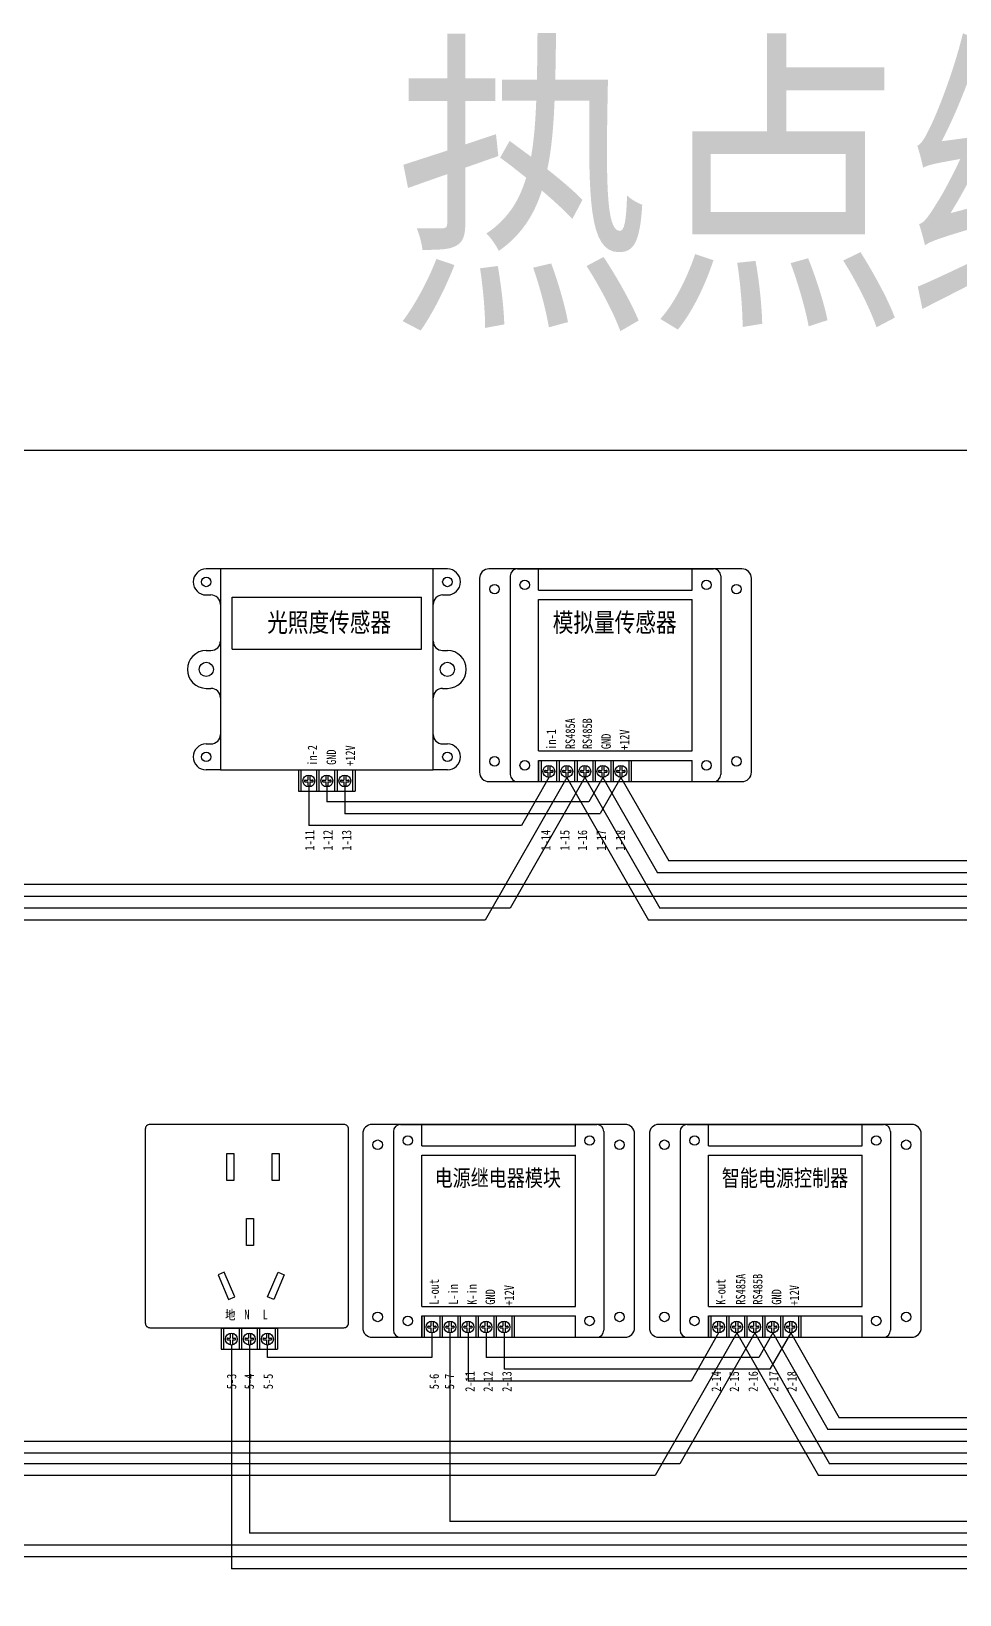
# Model space of a CAD drawing. Extents: x 1266371 to 2543862, y 307832 to 617203.
# Drawn here: x 1274370 to 1274763, y 308550 to 309211 of the extents above; entities that cross this region are included whole.
import ezdxf
from ezdxf.enums import TextEntityAlignment as Align

# ---------------------------------------------------------------- set-up
doc = ezdxf.new("R2010")
doc.units = 0
doc.header["$LTSCALE"] = 1000
doc.header["$MEASUREMENT"] = 0
doc.layers.get('0').update_dxf_attribs({"linetype": 'CONTINUOUS'})
doc.styles.add('-宋体', font='', dxfattribs={"width": 0.8})
doc.styles.get('-宋体').set_extended_font_data('SimSun')

msp = doc.modelspace()

# ---------------------------------------------------------------- linework, layer by layer
for p, q in [((1274450.12, 308984.06), (1274444.12, 308984.06)), ((1274546.12, 308984.06), (1274540.12, 308984.06)), ((1274572.72, 308981.09), (1274572.72, 308928.61)), ((1274575.72, 308984.09), (1274658.72, 308984.09)), ((1274584.72, 308975.09), (1274584.72, 308984.09)), ((1274649.72, 308975.09), (1274649.72, 308984.09)), ((1274661.72, 308981.09), (1274661.72, 308922.09)), ((1274444.12, 308973.06), (1274446.12, 308973.06)), ((1274455.12, 308972.06), (1274535.12, 308972.06)), ((1274455.12, 308950.06), (1274455.12, 308972.06)), ((1274535.12, 308950.06), (1274535.12, 308972.06)), ((1274544.12, 308973.06), (1274546.12, 308973.06)), ((1274584.72, 308975.09), (1274649.72, 308975.09)), ((1274584.72, 308907.1), (1274584.72, 308971.09)), ((1274584.72, 308971.09), (1274649.72, 308971.09)), ((1274649.72, 308907.1), (1274649.72, 308971.09)), ((1274572.72, 308956.12), (1274572.72, 308897.1)), ((1274661.72, 308955.7), (1274661.72, 308897.1)), ((1274444.12, 308949.56), (1274446.12, 308949.56)), ((1274455.12, 308950.06), (1274535.12, 308950.06)), ((1274544.12, 308949.56), (1274546.12, 308949.56)), ((1274444.12, 308933.56), (1274446.12, 308933.56)), ((1274544.12, 308933.56), (1274546.12, 308933.56)), ((1274444.12, 308910.06), (1274446.12, 308910.06)), ((1274544.12, 308910.06), (1274546.12, 308910.06)), ((1274584.72, 308907.1), (1274649.72, 308907.1)), ((1274450.12, 308899.06), (1274444.12, 308899.06)), ((1274483.19, 308899.06), (1274507.05, 308899.06)), ((1274483.19, 308899.06), (1274483.19, 308890.06)), ((1274484.19, 308899.06), (1274484.19, 308890.06)), ((1274490.81, 308899.06), (1274490.81, 308890.06)), ((1274491.81, 308899.06), (1274491.81, 308890.06)), ((1274498.43, 308899.06), (1274498.43, 308890.06)), ((1274499.43, 308899.06), (1274499.43, 308890.06)), ((1274506.05, 308899.06), (1274506.05, 308890.06)), ((1274507.05, 308899.06), (1274507.05, 308890.06)), ((1274546.12, 308899.06), (1274539.98, 308899.06)), ((1274584.72, 308894.09), (1274584.72, 308903.1)), ((1274584.72, 308903.1), (1274649.72, 308903.1)), ((1274584.72, 308903.1), (1274623.82, 308903.1)), ((1274584.72, 308903.1), (1274584.72, 308894.1)), ((1274585.72, 308903.1), (1274585.72, 308894.1)), ((1274587.56, 308898.81), (1274588.58, 308898.81)), ((1274588.58, 308900.89), (1274588.58, 308898.81)), ((1274589.48, 308900.89), (1274589.48, 308898.81)), ((1274589.48, 308898.81), (1274590.49, 308898.81)), ((1274592.34, 308903.1), (1274592.34, 308894.1)), ((1274593.34, 308903.1), (1274593.34, 308894.1)), ((1274595.18, 308898.81), (1274596.2, 308898.81)), ((1274596.2, 308900.89), (1274596.2, 308898.81)), ((1274597.1, 308900.89), (1274597.1, 308898.81)), ((1274597.1, 308898.81), (1274598.11, 308898.81)), ((1274599.96, 308903.1), (1274599.96, 308894.1)), ((1274600.96, 308903.1), (1274600.96, 308894.1)), ((1274602.8, 308898.81), (1274603.82, 308898.81)), ((1274603.82, 308900.89), (1274603.82, 308898.81)), ((1274604.72, 308900.89), (1274604.72, 308898.81)), ((1274604.72, 308898.81), (1274605.73, 308898.81)), ((1274607.58, 308903.1), (1274607.58, 308894.1)), ((1274608.58, 308903.1), (1274608.58, 308894.1)), ((1274610.42, 308898.81), (1274611.44, 308898.81)), ((1274611.44, 308900.89), (1274611.44, 308898.81)), ((1274612.34, 308900.89), (1274612.34, 308898.81)), ((1274612.34, 308898.81), (1274613.35, 308898.81)), ((1274615.2, 308903.1), (1274615.2, 308894.1)), ((1274616.2, 308903.1), (1274616.2, 308894.1)), ((1274618.04, 308898.81), (1274619.06, 308898.81)), ((1274619.06, 308900.89), (1274619.06, 308898.81)), ((1274619.96, 308900.89), (1274619.96, 308898.81)), ((1274619.96, 308898.81), (1274620.97, 308898.81)), ((1274622.82, 308903.1), (1274622.82, 308894.1)), ((1274623.82, 308903.1), (1274623.82, 308894.1)), ((1274649.72, 308894.09), (1274649.72, 308903.1)), ((1274486.03, 308894.77), (1274487.05, 308894.77)), ((1274486.03, 308894), (1274487.05, 308894)), ((1274487.05, 308896.85), (1274487.05, 308894.77)), ((1274487.05, 308894), (1274487.05, 308891.9)), ((1274487.94, 308896.85), (1274487.94, 308894.77)), ((1274487.94, 308894.77), (1274488.96, 308894.77)), ((1274487.94, 308894), (1274487.94, 308891.9)), ((1274487.94, 308894), (1274488.97, 308894)), ((1274493.65, 308894.77), (1274494.67, 308894.77)), ((1274493.65, 308894), (1274494.67, 308894)), ((1274494.67, 308896.85), (1274494.67, 308894.77)), ((1274494.67, 308894), (1274494.67, 308891.9)), ((1274495.56, 308896.85), (1274495.56, 308894.77)), ((1274495.56, 308894.77), (1274496.58, 308894.77)), ((1274495.56, 308894), (1274495.56, 308891.9)), ((1274495.56, 308894), (1274496.59, 308894)), ((1274501.27, 308894.77), (1274502.29, 308894.77)), ((1274501.27, 308894), (1274502.29, 308894)), ((1274502.29, 308896.85), (1274502.29, 308894.77)), ((1274502.29, 308894), (1274502.29, 308891.9)), ((1274503.18, 308896.85), (1274503.18, 308894.77)), ((1274503.18, 308894.77), (1274504.2, 308894.77)), ((1274503.18, 308894), (1274503.18, 308891.9)), ((1274503.18, 308894), (1274504.21, 308894)), ((1274575.72, 308894.1), (1274658.72, 308894.1)), ((1274584.72, 308894.1), (1274623.82, 308894.1)), ((1274587.56, 308898.04), (1274588.58, 308898.04)), ((1274588.58, 308898.04), (1274588.58, 308895.94)), ((1274589.48, 308898.04), (1274589.48, 308895.94)), ((1274589.48, 308898.04), (1274590.51, 308898.04)), ((1274595.18, 308898.04), (1274596.2, 308898.04)), ((1274596.2, 308898.04), (1274596.2, 308895.94)), ((1274597.1, 308898.04), (1274597.1, 308895.94)), ((1274597.1, 308898.04), (1274598.13, 308898.04)), ((1274602.8, 308898.04), (1274603.82, 308898.04)), ((1274603.82, 308898.04), (1274603.82, 308895.94)), ((1274604.72, 308898.04), (1274604.72, 308895.94)), ((1274604.72, 308898.04), (1274605.75, 308898.04)), ((1274610.42, 308898.04), (1274611.44, 308898.04)), ((1274611.44, 308898.04), (1274611.44, 308895.94)), ((1274612.34, 308898.04), (1274612.34, 308895.94)), ((1274612.34, 308898.04), (1274613.37, 308898.04)), ((1274618.04, 308898.04), (1274619.06, 308898.04)), ((1274619.06, 308898.04), (1274619.06, 308895.94)), ((1274619.96, 308898.04), (1274619.96, 308895.94)), ((1274619.96, 308898.04), (1274620.99, 308898.04)), ((1274483.19, 308890.06), (1274507.05, 308890.06)), ((1274526.29, 308749.09), (1274609.29, 308749.09)), ((1274535.29, 308740.09), (1274535.29, 308749.09)), ((1274600.29, 308740.09), (1274600.29, 308749.09)), ((1274647.55, 308749.09), (1274730.55, 308749.09)), ((1274656.55, 308740.09), (1274656.55, 308749.09)), ((1274721.55, 308740.09), (1274721.55, 308749.09)), ((1274523.29, 308746.09), (1274523.29, 308693.61)), ((1274535.29, 308740.09), (1274600.29, 308740.09)), ((1274612.29, 308746.09), (1274612.29, 308687.09)), ((1274644.55, 308746.09), (1274644.55, 308693.61)), ((1274656.55, 308740.09), (1274721.55, 308740.09)), ((1274733.55, 308746.09), (1274733.55, 308687.09)), ((1274535.29, 308672.09), (1274535.29, 308736.09)), ((1274535.29, 308736.09), (1274600.29, 308736.09)), ((1274600.29, 308672.09), (1274600.29, 308736.09)), ((1274656.55, 308672.09), (1274656.55, 308736.09)), ((1274656.55, 308736.09), (1274721.55, 308736.09)), ((1274721.55, 308672.09), (1274721.55, 308736.09)), ((1274523.29, 308721.12), (1274523.29, 308662.09)), ((1274612.29, 308720.69), (1274612.29, 308662.09)), ((1274644.55, 308721.12), (1274644.55, 308662.09)), ((1274733.55, 308720.69), (1274733.55, 308662.09)), ((1274535.29, 308672.09), (1274600.29, 308672.09)), ((1274535.29, 308659.09), (1274535.29, 308668.09)), ((1274535.29, 308668.09), (1274600.29, 308668.09)), ((1274535.29, 308668.09), (1274574.39, 308668.09)), ((1274535.29, 308668.09), (1274535.29, 308659.09)), ((1274536.29, 308668.09), (1274536.29, 308659.09)), ((1274542.91, 308668.09), (1274542.91, 308659.09)), ((1274543.91, 308668.09), (1274543.91, 308659.09)), ((1274550.53, 308668.09), (1274550.53, 308659.09)), ((1274551.53, 308668.09), (1274551.53, 308659.09)), ((1274558.15, 308668.09), (1274558.15, 308659.09)), ((1274559.15, 308668.09), (1274559.15, 308659.09)), ((1274565.77, 308668.09), (1274565.77, 308659.09)), ((1274566.77, 308668.09), (1274566.77, 308659.09)), ((1274573.39, 308668.09), (1274573.39, 308659.09)), ((1274574.39, 308668.09), (1274574.39, 308659.09)), ((1274600.29, 308659.09), (1274600.29, 308668.09)), ((1274656.55, 308672.09), (1274721.55, 308672.09)), ((1274656.55, 308659.09), (1274656.55, 308668.09)), ((1274656.55, 308668.09), (1274721.55, 308668.09)), ((1274656.55, 308668.09), (1274695.65, 308668.09)), ((1274656.55, 308668.09), (1274656.55, 308659.09)), ((1274657.55, 308668.09), (1274657.55, 308659.09)), ((1274664.17, 308668.09), (1274664.17, 308659.09)), ((1274665.17, 308668.09), (1274665.17, 308659.09)), ((1274671.79, 308668.09), (1274671.79, 308659.09)), ((1274672.79, 308668.09), (1274672.79, 308659.09)), ((1274679.41, 308668.09), (1274679.41, 308659.09)), ((1274680.41, 308668.09), (1274680.41, 308659.09)), ((1274687.03, 308668.09), (1274687.03, 308659.09)), ((1274688.03, 308668.09), (1274688.03, 308659.09)), ((1274694.65, 308668.09), (1274694.65, 308659.09)), ((1274695.65, 308668.09), (1274695.65, 308659.09)), ((1274721.55, 308659.09), (1274721.55, 308668.09)), ((1274450.44, 308662.99), (1274474.3, 308662.99)), ((1274450.44, 308662.99), (1274450.44, 308653.99)), ((1274451.44, 308662.99), (1274451.44, 308653.99)), ((1274454.3, 308660.78), (1274454.3, 308658.71)), ((1274455.2, 308660.79), (1274455.2, 308658.71)), ((1274458.06, 308662.99), (1274458.06, 308653.99)), ((1274459.06, 308662.99), (1274459.06, 308653.99)), ((1274461.92, 308660.78), (1274461.92, 308658.71)), ((1274462.82, 308660.79), (1274462.82, 308658.71)), ((1274465.68, 308662.99), (1274465.68, 308653.99)), ((1274466.68, 308662.99), (1274466.68, 308653.99)), ((1274469.54, 308660.78), (1274469.54, 308658.71)), ((1274470.44, 308660.79), (1274470.44, 308658.71)), ((1274473.3, 308662.99), (1274473.3, 308653.99)), ((1274474.3, 308662.99), (1274474.3, 308653.99)), ((1274538.12, 308663.03), (1274539.14, 308663.03)), ((1274538.13, 308663.81), (1274539.14, 308663.81)), ((1274539.14, 308665.88), (1274539.14, 308663.81)), ((1274539.14, 308663.03), (1274539.14, 308660.94)), ((1274539.6, 308660.89), (1274539.6, 308650.52)), ((1274540.04, 308665.88), (1274540.04, 308663.81)), ((1274540.04, 308663.81), (1274541.06, 308663.81)), ((1274540.04, 308663.03), (1274540.04, 308660.93)), ((1274540.04, 308663.03), (1274541.07, 308663.03)), ((1274545.74, 308663.03), (1274546.76, 308663.03)), ((1274545.75, 308663.81), (1274546.76, 308663.81)), ((1274546.76, 308665.88), (1274546.76, 308663.81)), ((1274546.76, 308663.03), (1274546.76, 308660.94)), ((1274547.21, 308660.89), (1274547.21, 308581.15)), ((1274547.66, 308665.88), (1274547.66, 308663.81)), ((1274547.66, 308663.81), (1274548.68, 308663.81)), ((1274547.66, 308663.03), (1274547.66, 308660.93)), ((1274547.66, 308663.03), (1274548.69, 308663.03)), ((1274553.36, 308663.03), (1274554.38, 308663.03)), ((1274553.37, 308663.81), (1274554.38, 308663.81)), ((1274554.38, 308665.88), (1274554.38, 308663.81)), ((1274554.38, 308663.03), (1274554.38, 308660.94)), ((1274555.28, 308665.88), (1274555.28, 308663.81)), ((1274555.28, 308663.81), (1274556.3, 308663.81)), ((1274555.28, 308663.03), (1274555.28, 308660.93)), ((1274555.28, 308663.03), (1274556.31, 308663.03)), ((1274560.98, 308663.03), (1274562, 308663.03)), ((1274560.99, 308663.81), (1274562, 308663.81)), ((1274562, 308665.88), (1274562, 308663.81)), ((1274562, 308663.03), (1274562, 308660.94)), ((1274562.9, 308665.88), (1274562.9, 308663.81)), ((1274562.9, 308663.81), (1274563.92, 308663.81)), ((1274562.9, 308663.03), (1274562.9, 308660.93)), ((1274562.9, 308663.03), (1274563.93, 308663.03)), ((1274568.6, 308663.03), (1274569.62, 308663.03)), ((1274568.61, 308663.81), (1274569.62, 308663.81)), ((1274569.62, 308665.88), (1274569.62, 308663.81)), ((1274569.62, 308663.03), (1274569.62, 308660.94)), ((1274570.52, 308665.88), (1274570.52, 308663.81)), ((1274570.52, 308663.81), (1274571.54, 308663.81)), ((1274570.52, 308663.03), (1274570.52, 308660.93)), ((1274570.52, 308663.03), (1274571.55, 308663.03)), ((1274659.39, 308663.81), (1274660.41, 308663.81)), ((1274659.39, 308663.03), (1274660.41, 308663.03)), ((1274660.41, 308665.88), (1274660.41, 308663.81)), ((1274660.41, 308663.03), (1274660.41, 308660.94)), ((1274661.31, 308665.88), (1274661.31, 308663.81)), ((1274661.31, 308663.81), (1274662.32, 308663.81)), ((1274661.31, 308663.03), (1274661.31, 308660.93)), ((1274661.31, 308663.03), (1274662.34, 308663.03)), ((1274667.01, 308663.81), (1274668.03, 308663.81)), ((1274667.01, 308663.03), (1274668.03, 308663.03)), ((1274668.03, 308665.88), (1274668.03, 308663.81)), ((1274668.03, 308663.03), (1274668.03, 308660.94)), ((1274668.93, 308665.88), (1274668.93, 308663.81)), ((1274668.93, 308663.81), (1274669.94, 308663.81)), ((1274668.93, 308663.03), (1274668.93, 308660.93)), ((1274668.93, 308663.03), (1274669.96, 308663.03)), ((1274674.63, 308663.81), (1274675.65, 308663.81)), ((1274674.63, 308663.03), (1274675.65, 308663.03)), ((1274675.65, 308665.88), (1274675.65, 308663.81)), ((1274675.65, 308663.03), (1274675.65, 308660.94)), ((1274676.55, 308665.88), (1274676.55, 308663.81)), ((1274676.55, 308663.81), (1274677.56, 308663.81)), ((1274676.55, 308663.03), (1274676.55, 308660.93)), ((1274676.55, 308663.03), (1274677.58, 308663.03)), ((1274682.25, 308663.81), (1274683.27, 308663.81)), ((1274682.25, 308663.03), (1274683.27, 308663.03)), ((1274683.27, 308665.88), (1274683.27, 308663.81)), ((1274683.27, 308663.03), (1274683.27, 308660.94)), ((1274684.17, 308665.88), (1274684.17, 308663.81)), ((1274684.17, 308663.81), (1274685.18, 308663.81)), ((1274684.17, 308663.03), (1274684.17, 308660.93)), ((1274684.17, 308663.03), (1274685.2, 308663.03)), ((1274689.87, 308663.81), (1274690.89, 308663.81)), ((1274689.87, 308663.03), (1274690.89, 308663.03)), ((1274690.89, 308665.88), (1274690.89, 308663.81)), ((1274690.89, 308663.03), (1274690.89, 308660.94)), ((1274691.79, 308665.88), (1274691.79, 308663.81)), ((1274691.79, 308663.81), (1274692.8, 308663.81)), ((1274691.79, 308663.03), (1274691.79, 308660.93)), ((1274691.79, 308663.03), (1274692.82, 308663.03)), ((1274453.28, 308658.71), (1274454.3, 308658.71)), ((1274453.28, 308657.93), (1274454.3, 308657.93)), ((1274454.3, 308657.93), (1274454.3, 308655.84)), ((1274454.77, 308655.8), (1274454.77, 308561.15)), ((1274455.2, 308658.71), (1274456.21, 308658.71)), ((1274455.2, 308657.93), (1274455.2, 308655.84)), ((1274455.2, 308657.93), (1274456.23, 308657.93)), ((1274460.9, 308658.71), (1274461.92, 308658.71)), ((1274460.9, 308657.93), (1274461.92, 308657.93)), ((1274461.92, 308657.93), (1274461.92, 308655.84)), ((1274462.37, 308655.8), (1274462.37, 308576.15)), ((1274462.82, 308658.71), (1274463.83, 308658.71)), ((1274462.82, 308657.93), (1274462.82, 308655.84)), ((1274462.82, 308657.93), (1274463.85, 308657.93)), ((1274468.52, 308658.71), (1274469.54, 308658.71)), ((1274468.52, 308657.93), (1274469.54, 308657.93)), ((1274469.54, 308657.93), (1274469.54, 308655.84)), ((1274470, 308650.52), (1274470, 308655.8)), ((1274470.44, 308658.71), (1274471.45, 308658.71)), ((1274470.44, 308657.93), (1274470.44, 308655.84)), ((1274470.44, 308657.93), (1274471.47, 308657.93)), ((1274526.29, 308659.09), (1274609.29, 308659.09)), ((1274535.29, 308659.09), (1274574.39, 308659.09)), ((1274647.55, 308659.09), (1274730.55, 308659.09)), ((1274656.55, 308659.09), (1274695.65, 308659.09)), ((1274450.44, 308653.99), (1274474.3, 308653.99)), ((1274539.6, 308650.52), (1274470, 308650.52)), ((1275084.18, 308576.15), (1274462.37, 308576.15)), ((1275090.5, 308581.15), (1274547.21, 308581.15)), ((1275077.42, 308571.15), (1274134.31, 308571.15)), ((1275071.12, 308566.15), (1274126.66, 308566.15)), ((1275061.12, 308561.15), (1274454.77, 308561.15))]:
    msp.add_line(p, q)
at = {"color": 1}
for p, q in [((1274487.47, 308892.48), (1274487.47, 308875.53)), ((1274495.07, 308892.48), (1274495.07, 308885.53)), ((1274502.73, 308892.48), (1274502.73, 308880.53)), ((1274596.66, 308895.9), (1274562.11, 308835.53)), ((1274604.58, 308896.4), (1274572.62, 308840.53)), ((1274589.05, 308895.9), (1274577.41, 308875.57)), ((1274596.66, 308895.9), (1274631.23, 308835.57)), ((1274604, 308896.4), (1274635.98, 308840.53)), ((1274611.92, 308895.9), (1274606, 308885.57)), ((1274619.52, 308895.9), (1274610.74, 308880.57)), ((1274611.91, 308895.89), (1274635.02, 308855.53)), ((1274619.52, 308895.9), (1274639.77, 308860.53)), ((1274606, 308885.57), (1274495.07, 308885.53)), ((1274610.72, 308880.53), (1274502.73, 308880.53)), ((1274577.41, 308875.57), (1274487.47, 308875.53)), ((1275374.06, 308860.53), (1274639.77, 308860.53)), ((1275364.57, 308855.53), (1274635.02, 308855.53)), ((1275354.96, 308850.53), (1274310.99, 308850.53)), ((1274572.62, 308840.53), (1274301.49, 308840.53)), ((1275345.56, 308845.53), (1274306.26, 308845.53)), ((1274914.02, 308840.53), (1274635.98, 308840.53)), ((1274562.11, 308835.53), (1274296.78, 308835.53)), ((1274903.53, 308835.53), (1274631.26, 308835.53)), ((1274554.84, 308660.89), (1274554.84, 308640.54)), ((1274562.47, 308660.89), (1274562.47, 308650.54)), ((1274570.09, 308660.89), (1274570.09, 308645.54)), ((1274668.51, 308660.89), (1274633.97, 308600.54)), ((1274676.12, 308660.89), (1274644.43, 308605.54)), ((1274660.86, 308660.89), (1274649.21, 308640.54)), ((1274668.51, 308660.89), (1274703.06, 308600.54)), ((1274676.12, 308660.89), (1274707.81, 308605.54)), ((1274683.73, 308660.89), (1274677.8, 308650.54)), ((1274691.37, 308660.89), (1274682.58, 308645.54)), ((1274683.73, 308660.89), (1274707.1, 308620.04)), ((1274691.37, 308660.89), (1274711.88, 308625.04)), ((1274677.8, 308650.54), (1274562.47, 308650.54)), ((1274682.58, 308645.54), (1274570.09, 308645.54)), ((1274649.21, 308640.54), (1274554.84, 308640.54)), ((1275355.17, 308625.04), (1274711.88, 308625.04)), ((1275336.07, 308615.04), (1274312.2, 308615.04)), ((1275345.68, 308620.04), (1274707.1, 308620.04)), ((1275326.67, 308610.04), (1274307.48, 308610.04)), ((1274644.43, 308605.54), (1274302.42, 308605.54)), ((1274948.96, 308605.54), (1274707.81, 308605.54)), ((1274633.97, 308600.54), (1274297.65, 308600.54)), ((1274938.5, 308600.54), (1274703.06, 308600.54))]:
    msp.add_line(p, q, dxfattribs=at)
for points in [[(1273977.35, 308114.1), (1275477.35, 308114.1), (1275477.35, 309034.1), (1273977.35, 309034.1)], [(1274450.12, 308899.06), (1274540.12, 308899.06), (1274540.12, 308984.06), (1274450.12, 308984.06)], [(1274452.85, 308736.81), (1274455.73, 308736.81), (1274455.73, 308725.45), (1274452.85, 308725.45)], [(1274472.03, 308736.81), (1274474.91, 308736.81), (1274474.91, 308725.45), (1274472.03, 308725.45)], [(1274461.21, 308709.27), (1274464.09, 308709.27), (1274464.09, 308697.91), (1274461.21, 308697.91)], [(1274451.76, 308686.68), (1274449.11, 308685.55), (1274453.56, 308675.1), (1274456.21, 308676.22)], [(1274474.49, 308686.68), (1274477.14, 308685.55), (1274472.69, 308675.1), (1274470.04, 308676.22)]]:
    msp.add_lwpolyline(points, close=True)
for points in [[(1274563.72, 308894.09), (1274670.72, 308894.09, 0.414214), (1274674.72, 308898.09), (1274674.72, 308980.09, 0.414214), (1274670.72, 308984.09), (1274563.72, 308984.09, 0.414214), (1274559.72, 308980.09), (1274559.72, 308898.09, 0.414214)], [(1274420.32, 308663.11), (1274502.32, 308663.11, 0.414214), (1274504.32, 308665.11), (1274504.32, 308747.11, 0.414214), (1274502.32, 308749.11), (1274420.32, 308749.11, 0.414214), (1274418.32, 308747.11), (1274418.32, 308665.11, 0.414214)], [(1274514.29, 308659.09), (1274621.29, 308659.09, 0.414214), (1274625.29, 308663.09), (1274625.29, 308745.09, 0.414214), (1274621.29, 308749.09), (1274514.29, 308749.09, 0.414214), (1274510.29, 308745.09), (1274510.29, 308663.09, 0.414214)], [(1274635.55, 308659.09), (1274742.55, 308659.09, 0.414214), (1274746.55, 308663.09), (1274746.55, 308745.09, 0.414214), (1274742.55, 308749.09), (1274635.55, 308749.09, 0.414214), (1274631.55, 308745.09), (1274631.55, 308663.09, 0.414214)]]:
    msp.add_lwpolyline(points, format="xyb", close=True)
for centre, radius in [((1274444.12, 308978.56), 2), ((1274546.12, 308978.56), 2), ((1274578.82, 308977.31), 2), ((1274655.72, 308977.31), 2), ((1274566.06, 308975.53), 2), ((1274668.39, 308975.53), 2), ((1274444.12, 308941.56), 3), ((1274546.12, 308941.56), 3), ((1274444.12, 308904.56), 2), ((1274546.12, 308904.56), 2), ((1274566.06, 308902.68), 2), ((1274578.82, 308900.99), 2), ((1274589.03, 308898.41), 2.51), ((1274596.65, 308898.41), 2.51), ((1274604.27, 308898.41), 2.51), ((1274611.89, 308898.41), 2.51), ((1274619.51, 308898.41), 2.51), ((1274655.72, 308900.99), 2), ((1274668.39, 308902.68), 2), ((1274487.5, 308894.38), 2.51), ((1274495.12, 308894.38), 2.51), ((1274502.74, 308894.38), 2.51), ((1274516.63, 308740.53), 2), ((1274529.39, 308742.3), 2), ((1274606.29, 308742.3), 2), ((1274618.96, 308740.53), 2), ((1274637.9, 308740.53), 2), ((1274650.66, 308742.3), 2), ((1274727.55, 308742.3), 2), ((1274740.22, 308740.53), 2), ((1274516.63, 308667.67), 2), ((1274529.39, 308665.98), 2), ((1274606.29, 308665.98), 2), ((1274618.96, 308667.67), 2), ((1274637.9, 308667.67), 2), ((1274650.66, 308665.98), 2), ((1274727.55, 308665.98), 2), ((1274740.22, 308667.67), 2), ((1274454.75, 308658.31), 2.51), ((1274462.37, 308658.31), 2.51), ((1274469.99, 308658.31), 2.51), ((1274539.6, 308663.41), 2.51), ((1274547.22, 308663.41), 2.51), ((1274554.84, 308663.41), 2.51), ((1274562.46, 308663.41), 2.51), ((1274570.08, 308663.41), 2.51), ((1274660.86, 308663.41), 2.51), ((1274668.48, 308663.41), 2.51), ((1274676.1, 308663.41), 2.51), ((1274683.72, 308663.41), 2.51), ((1274691.34, 308663.41), 2.51)]:
    msp.add_circle(centre, radius)
for centre, radius, start, end in [((1274444.12, 308978.56), 5.5, 90, 270), ((1274546.12, 308978.56), 5.5, 270, 90), ((1274575.72, 308981.09), 3, 90, 180), ((1274658.72, 308981.09), 3, 0, 90), ((1274446.12, 308969.06), 4, 0, 90), ((1274544.12, 308969.06), 4, 90, 180), ((1274446.12, 308953.56), 4, 270, 0), ((1274544.12, 308953.56), 4, 180, 270), ((1274444.12, 308941.56), 8, 90, 270), ((1274546.12, 308941.56), 8, 270, 90), ((1274446.12, 308929.56), 4, 0, 90), ((1274544.12, 308929.56), 4, 90, 180), ((1274446.12, 308914.06), 4, 270, 0), ((1274544.12, 308914.06), 4, 180, 270), ((1274444.12, 308904.56), 5.5, 90, 270), ((1274546.12, 308904.56), 5.5, 270, 90), ((1274587.55, 308898.42), 0.388, 88.02656, 271.77366), ((1274590.5, 308898.42), 0.388, 268.22634, 91.97344), ((1274595.17, 308898.42), 0.388, 88.02656, 271.77366), ((1274598.12, 308898.42), 0.388, 268.22634, 91.97344), ((1274602.79, 308898.42), 0.388, 88.02656, 271.77366), ((1274605.74, 308898.42), 0.388, 268.22634, 91.97344), ((1274610.41, 308898.42), 0.388, 88.02656, 271.77366), ((1274613.36, 308898.42), 0.388, 268.22634, 91.97344), ((1274618.03, 308898.42), 0.388, 88.02656, 271.77366), ((1274620.98, 308898.42), 0.388, 268.22634, 91.97344), ((1274486.01, 308894.39), 0.388, 88.02656, 271.77366), ((1274488.97, 308894.39), 0.388, 268.22634, 91.97344), ((1274493.63, 308894.39), 0.388, 88.02656, 271.77366), ((1274496.59, 308894.39), 0.388, 268.22634, 91.97344), ((1274501.25, 308894.39), 0.388, 88.02656, 271.77366), ((1274504.21, 308894.39), 0.388, 268.22634, 91.97344), ((1274575.72, 308897.1), 3, 180, 270), ((1274658.72, 308897.1), 3, 270, 0), ((1274526.29, 308746.09), 3, 90, 180), ((1274609.29, 308746.09), 3, 0, 90), ((1274647.55, 308746.09), 3, 90, 180), ((1274730.55, 308746.09), 3, 0, 90), ((1274526.29, 308662.09), 3, 180, 270), ((1274538.11, 308663.42), 0.388, 88.02656, 271.77366), ((1274541.07, 308663.42), 0.388, 268.22634, 91.97344), ((1274545.73, 308663.42), 0.388, 88.02656, 271.77366), ((1274548.69, 308663.42), 0.388, 268.22634, 91.97344), ((1274553.35, 308663.42), 0.388, 88.02656, 271.77366), ((1274556.31, 308663.42), 0.388, 268.22634, 91.97344), ((1274560.97, 308663.42), 0.388, 88.02656, 271.77366), ((1274563.93, 308663.42), 0.388, 268.22634, 91.97344), ((1274568.59, 308663.42), 0.388, 88.02656, 271.77366), ((1274571.55, 308663.42), 0.388, 268.22634, 91.97344), ((1274609.29, 308662.09), 3, 270, 0), ((1274647.55, 308662.09), 3, 180, 270), ((1274659.38, 308663.42), 0.388, 88.02656, 271.77366), ((1274662.34, 308663.42), 0.388, 268.22634, 91.97344), ((1274667, 308663.42), 0.388, 88.02656, 271.77366), ((1274669.96, 308663.42), 0.388, 268.22634, 91.97344), ((1274674.62, 308663.42), 0.388, 88.02656, 271.77366), ((1274677.58, 308663.42), 0.388, 268.22634, 91.97344), ((1274682.24, 308663.42), 0.388, 88.02656, 271.77366), ((1274685.2, 308663.42), 0.388, 268.22634, 91.97344), ((1274689.86, 308663.42), 0.388, 88.02656, 271.77366), ((1274692.82, 308663.42), 0.388, 268.22634, 91.97344), ((1274730.55, 308662.09), 3, 270, 0), ((1274453.27, 308658.32), 0.388, 88.02656, 271.77366), ((1274456.22, 308658.32), 0.388, 268.22634, 91.97344), ((1274460.89, 308658.32), 0.388, 88.02656, 271.77366), ((1274463.84, 308658.32), 0.388, 268.22634, 91.97344), ((1274468.51, 308658.32), 0.388, 88.02656, 271.77366), ((1274471.46, 308658.32), 0.388, 268.22634, 91.97344)]:
    msp.add_arc(centre, radius, start, end)

# ---------------------------------------------------------------- texts
at = {"style": '-宋体', "width": 0.8}
for s, height, p in [('热点编号', 100, (1274740.73, 309148.06)), ('光照度传感器', 8, (1274496.1, 308961.59)), ('模拟量传感器', 8, (1274616.87, 308961.59)), ('电源继电器模块', 7, (1274567.44, 308726.59)), ('智能电源控制器', 7, (1274688.93, 308726.59)), ('地', 4, (1274454.26, 308668.7)), ('N', 4, (1274461.33, 308668.7)), ('L', 4, (1274469.03, 308668.7))]:
    msp.add_text(s, height=height, dxfattribs=at).set_placement(p, align=Align.MIDDLE)
for s, p in [('RS485A', (1274598.07, 308914.39)), ('RS485B', (1274605.29, 308914.39)), ('in-1', (1274589.95, 308911.92)), ('GND', (1274613.25, 308911.12)), ('+12V', (1274621.02, 308911.79)), ('in-2', (1274488.91, 308905.22)), ('GND', (1274497.03, 308904.43)), ('+12V', (1274505.03, 308905.1)), ('1-11', (1274487.87, 308869.3)), ('1-12', (1274495.55, 308869.3)), ('1-13', (1274503.53, 308869.3)), ('1-14', (1274587.73, 308869.3)), ('1-15', (1274595.8, 308869.3)), ('1-16', (1274603.25, 308869.3)), ('1-17', (1274611.22, 308869.3)), ('1-18', (1274619.3, 308869.3)), ('L-out', (1274540.52, 308678.28)), ('L-in', (1274548.49, 308677.17)), ('K-in', (1274556.45, 308677.17)), ('+12V', (1274572.26, 308676.79)), ('K-out', (1274661.78, 308678.31)), ('RS485A', (1274670.16, 308679.39)), ('RS485B', (1274677.38, 308679.39)), ('+12V', (1274692.88, 308676.79)), ('GND', (1274564.26, 308676.12)), ('GND', (1274685.35, 308676.12)), ('2-11', (1274555.64, 308640.37)), ('2-12', (1274563.33, 308640.37)), ('2-13', (1274571.3, 308640.37)), ('2-14', (1274659.81, 308640.37)), ('2-15', (1274667.49, 308640.37)), ('2-16', (1274675.47, 308640.37)), ('2-17', (1274684.17, 308640.37)), ('2-18', (1274691.86, 308640.37))]:
    msp.add_text(s, height=4, rotation=90, dxfattribs=at).set_placement(p, align=Align.MIDDLE)
at = {"color": 1, "style": '-宋体', "width": 0.8}
for s, p in [('5-3', (1274454.86, 308640.37)), ('5-4', (1274462.29, 308640.37)), ('5-5', (1274470.36, 308640.37)), ('5-6', (1274540.55, 308640.37)), ('5-7', (1274547.02, 308640.37))]:
    msp.add_text(s, height=4, rotation=90, dxfattribs=at).set_placement(p, align=Align.MIDDLE)

doc.saveas('drawing.dxf')
